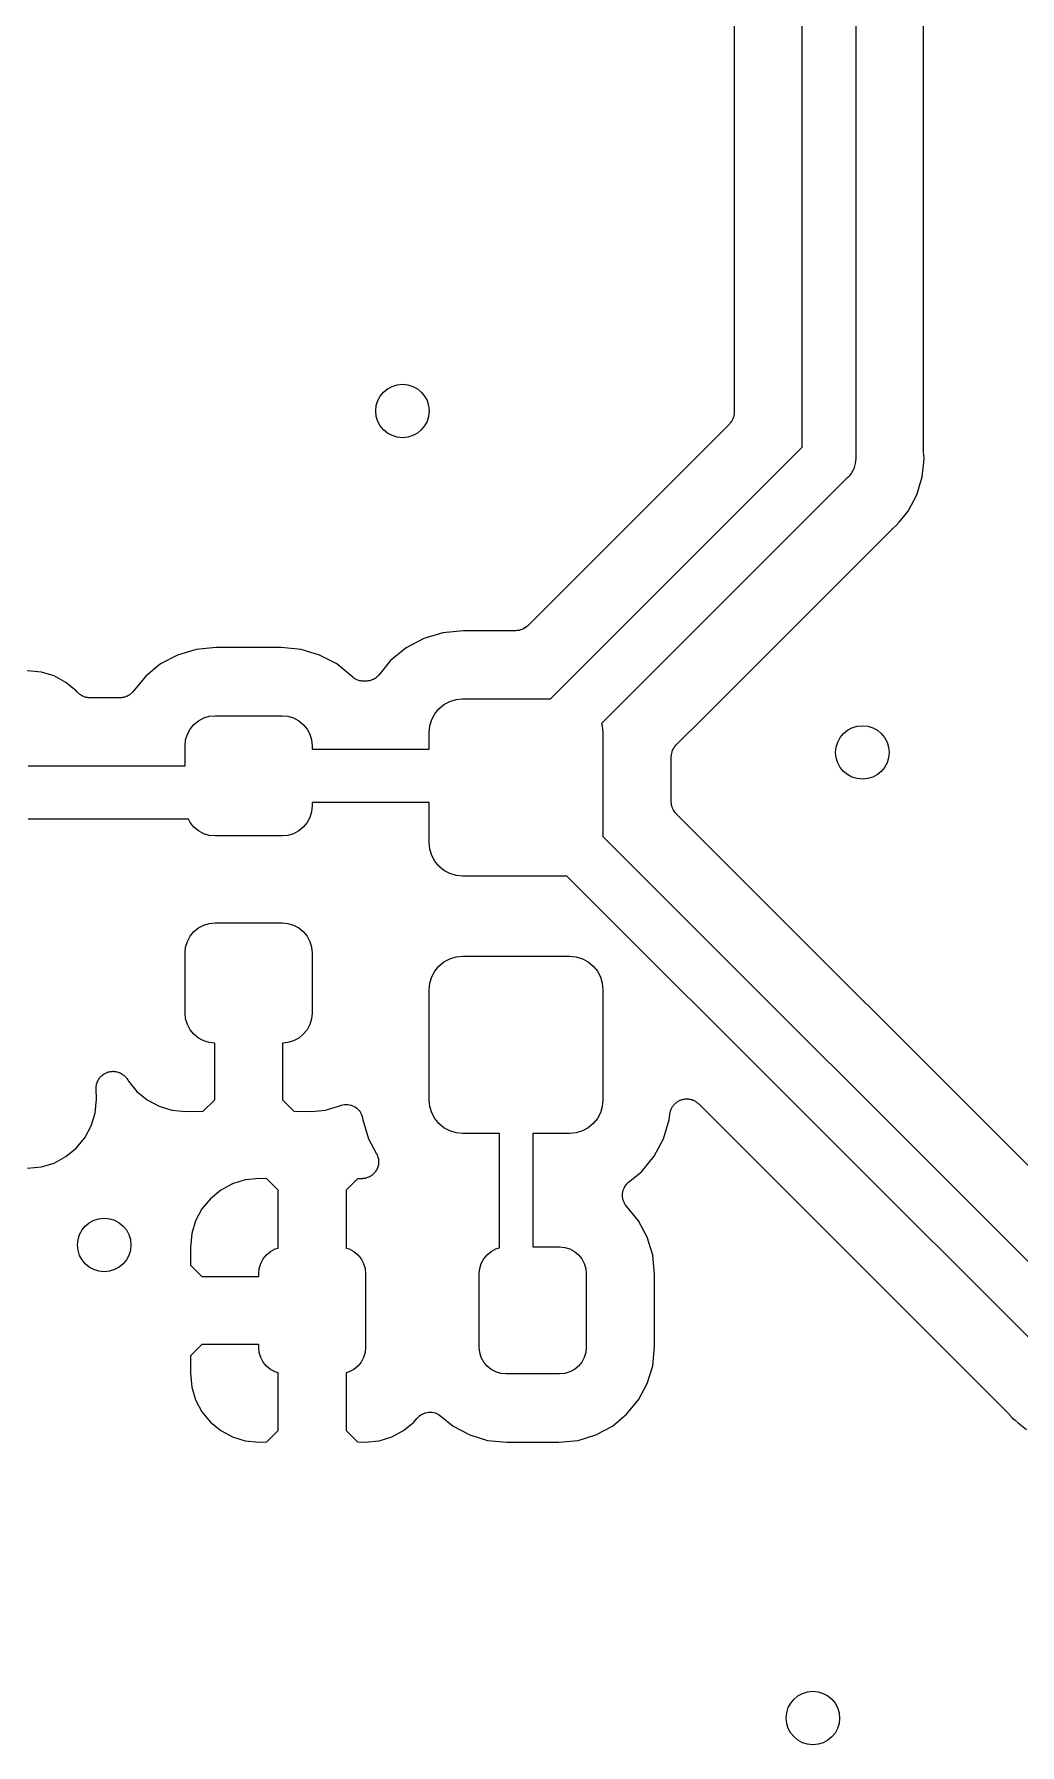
# Model space of a CAD drawing. Extents: x 103 to 213, y -152 to -90.
# Drawn here: x 145.71 to 153.08, y -136.55 to -123.75 of the extents above; entities that cross this region are included whole.
import ezdxf

# ---------------------------------------------------------------- set-up
doc = ezdxf.new("R2010")
doc.units = 0
doc.layers.add('BLACK', color=7, linetype='CONTINUOUS')

msp = doc.modelspace()

# ---------------------------------------------------------------- linework, layer by layer
at = {"layer": 'BLACK', "linetype": 'CONTINUOUS'}
for p, q in [((151.85, -117.383), (151.85, -126.915)), ((152.358, -126.884), (152.358, -119.159)), ((150.942, -120.829), (150.942, -126.579)), ((151.45, -126.842), (151.45, -120.86)), ((150.942, -126.581), (150.941, -126.593)), ((150.942, -126.579), (150.942, -126.58)), ((150.942, -126.58), (150.942, -126.58)), ((150.942, -126.58), (150.942, -126.58)), ((150.942, -126.58), (150.942, -126.581)), ((150.905, -126.669), (149.397, -128.177)), ((150.912, -126.66), (150.905, -126.669)), ((150.92, -126.651), (150.912, -126.66)), ((150.921, -126.65), (150.92, -126.65)), ((150.92, -126.65), (150.92, -126.651)), ((150.926, -126.639), (150.921, -126.65)), ((150.932, -126.629), (150.926, -126.639)), ((150.936, -126.617), (150.932, -126.628)), ((150.932, -126.628), (150.932, -126.629)), ((150.932, -126.629), (150.932, -126.629)), ((150.939, -126.606), (150.936, -126.617)), ((150.941, -126.593), (150.939, -126.604)), ((150.939, -126.604), (150.939, -126.605)), ((150.939, -126.605), (150.939, -126.606)), ((149.567, -128.725), (151.45, -126.842)), ((151.847, -126.964), (151.836, -127.002)), ((151.851, -126.925), (151.847, -126.964)), ((151.85, -126.915), (151.851, -126.925)), ((152.348, -127.064), (152.359, -126.954)), ((152.359, -126.889), (152.358, -126.884)), ((152.358, -126.895), (152.359, -126.889)), ((152.359, -126.896), (152.358, -126.895)), ((152.361, -126.925), (152.359, -126.896)), ((152.359, -126.954), (152.361, -126.925)), ((151.784, -127.073), (149.95, -128.908)), ((151.792, -127.067), (151.784, -127.073)), ((151.8, -127.058), (151.792, -127.067)), ((151.817, -127.037), (151.8, -127.058)), ((151.836, -127.002), (151.817, -127.037)), ((152.32, -127.155), (152.348, -127.064)), ((152.242, -127.32), (152.307, -127.197)), ((152.307, -127.197), (152.32, -127.155)), ((152.32, -127.155), (152.32, -127.155)), ((152.174, -127.402), (152.242, -127.32)), ((150.716, -128.86), (152.122, -127.455)), ((152.122, -127.455), (152.123, -127.453)), ((152.123, -127.453), (152.127, -127.45)), ((152.127, -127.45), (152.131, -127.446)), ((152.131, -127.446), (152.153, -127.428)), ((152.153, -127.428), (152.174, -127.402)), ((148.762, -128.229), (148.619, -128.272)), ((148.916, -128.214), (148.762, -128.229)), ((149.307, -128.214), (148.916, -128.214)), ((149.319, -128.213), (149.307, -128.214)), ((149.331, -128.212), (149.319, -128.213)), ((149.332, -128.212), (149.331, -128.212)), ((149.331, -128.212), (149.331, -128.212)), ((149.343, -128.208), (149.332, -128.212)), ((149.354, -128.205), (149.343, -128.208)), ((149.355, -128.205), (149.354, -128.205)), ((149.356, -128.204), (149.355, -128.205)), ((149.366, -128.199), (149.356, -128.204)), ((149.376, -128.193), (149.366, -128.199)), ((149.377, -128.193), (149.376, -128.193)), ((149.387, -128.185), (149.377, -128.193)), ((149.377, -128.193), (149.377, -128.193)), ((149.396, -128.178), (149.387, -128.185)), ((149.397, -128.177), (149.396, -128.178)), ((149.397, -128.177), (149.397, -128.177)), ((149.397, -128.177), (149.397, -128.177)), ((149.397, -128.177), (149.397, -128.177)), ((146.917, -128.354), (146.779, -128.396)), ((147.066, -128.339), (146.917, -128.354)), ((147.554, -128.339), (147.066, -128.339)), ((147.703, -128.354), (147.554, -128.339)), ((147.841, -128.396), (147.703, -128.354)), ((148.488, -128.343), (148.372, -128.437)), ((148.619, -128.272), (148.488, -128.343)), ((146.651, -128.463), (146.54, -128.555)), ((146.779, -128.396), (146.651, -128.463)), ((147.969, -128.463), (147.841, -128.396)), ((148.089, -128.563), (147.969, -128.463)), ((148.372, -128.437), (148.283, -128.546)), ((145.76, -128.524), (145.654, -128.514)), ((145.855, -128.553), (145.76, -128.524)), ((145.944, -128.601), (145.855, -128.553)), ((146.021, -128.664), (145.944, -128.601)), ((146.54, -128.555), (146.445, -128.671)), ((148.09, -128.563), (148.089, -128.563)), ((148.094, -128.566), (148.09, -128.563)), ((148.099, -128.57), (148.094, -128.566)), ((148.105, -128.573), (148.099, -128.57)), ((148.11, -128.577), (148.105, -128.573)), ((148.116, -128.579), (148.11, -128.577)), ((148.12, -128.582), (148.116, -128.579)), ((148.127, -128.584), (148.12, -128.582)), ((148.133, -128.586), (148.127, -128.584)), ((148.139, -128.588), (148.133, -128.586)), ((148.144, -128.589), (148.139, -128.588)), ((148.151, -128.59), (148.144, -128.589)), ((148.158, -128.591), (148.151, -128.59)), ((148.163, -128.591), (148.158, -128.591)), ((148.169, -128.592), (148.163, -128.591)), ((148.171, -128.592), (148.169, -128.592)), ((148.185, -128.592), (148.171, -128.592)), ((148.191, -128.591), (148.185, -128.592)), ((148.196, -128.592), (148.191, -128.591)), ((148.203, -128.59), (148.196, -128.592)), ((148.21, -128.59), (148.203, -128.59)), ((148.215, -128.588), (148.21, -128.59)), ((148.221, -128.587), (148.215, -128.588)), ((148.227, -128.584), (148.221, -128.587)), ((148.234, -128.582), (148.227, -128.584)), ((148.239, -128.58), (148.234, -128.582)), ((148.244, -128.578), (148.239, -128.58)), ((148.249, -128.574), (148.244, -128.578)), ((148.256, -128.571), (148.249, -128.574)), ((148.26, -128.567), (148.256, -128.571)), ((148.265, -128.564), (148.26, -128.567)), ((148.269, -128.559), (148.265, -128.564)), ((148.275, -128.555), (148.269, -128.559)), ((148.278, -128.551), (148.275, -128.555)), ((148.282, -128.547), (148.278, -128.551)), ((148.283, -128.546), (148.282, -128.547)), ((146.026, -128.671), (146.021, -128.664)), ((146.03, -128.675), (146.026, -128.671)), ((146.034, -128.679), (146.03, -128.675)), ((146.039, -128.683), (146.034, -128.679)), ((146.044, -128.688), (146.039, -128.683)), ((146.048, -128.691), (146.044, -128.688)), ((146.053, -128.695), (146.048, -128.691)), ((146.059, -128.698), (146.053, -128.695)), ((146.064, -128.702), (146.059, -128.698)), ((146.07, -128.704), (146.064, -128.702)), ((146.074, -128.707), (146.07, -128.704)), ((146.081, -128.709), (146.074, -128.707)), ((146.087, -128.711), (146.081, -128.709)), ((146.093, -128.713), (146.087, -128.711)), ((146.098, -128.714), (146.093, -128.713)), ((146.105, -128.715), (146.098, -128.714)), ((146.112, -128.716), (146.105, -128.715)), ((146.117, -128.716), (146.112, -128.716)), ((146.123, -128.717), (146.117, -128.716)), ((146.124, -128.717), (146.123, -128.717)), ((146.347, -128.717), (146.124, -128.717)), ((146.352, -128.716), (146.347, -128.717)), ((146.358, -128.717), (146.352, -128.716)), ((146.365, -128.715), (146.358, -128.717)), ((146.372, -128.715), (146.365, -128.715)), ((146.377, -128.713), (146.372, -128.715)), ((146.382, -128.712), (146.377, -128.713)), ((146.389, -128.709), (146.382, -128.712)), ((146.395, -128.707), (146.389, -128.709)), ((146.4, -128.705), (146.395, -128.707)), ((146.405, -128.703), (146.4, -128.705)), ((146.411, -128.699), (146.405, -128.703)), ((146.417, -128.696), (146.411, -128.699)), ((146.421, -128.692), (146.417, -128.696)), ((146.426, -128.689), (146.421, -128.692)), ((146.431, -128.684), (146.426, -128.689)), ((146.436, -128.68), (146.431, -128.684)), ((146.44, -128.676), (146.436, -128.68)), ((146.444, -128.672), (146.44, -128.676)), ((146.445, -128.671), (146.444, -128.672)), ((148.771, -128.767), (148.814, -128.744)), ((148.814, -128.744), (148.861, -128.73)), ((148.861, -128.73), (148.91, -128.725)), ((148.91, -128.725), (149.567, -128.725)), ((146.935, -128.888), (146.974, -128.867)), ((146.974, -128.867), (147.016, -128.854)), ((147.016, -128.854), (147.06, -128.85)), ((147.06, -128.85), (147.56, -128.85)), ((147.56, -128.85), (147.604, -128.854)), ((147.604, -128.854), (147.646, -128.867)), ((147.646, -128.867), (147.685, -128.888)), ((148.665, -128.926), (148.679, -128.879)), ((148.679, -128.879), (148.702, -128.836)), ((148.702, -128.836), (148.733, -128.798)), ((148.733, -128.798), (148.771, -128.767)), ((150.508, -129.068), (150.716, -128.86)), ((146.839, -129.031), (146.852, -128.989)), ((146.852, -128.989), (146.873, -128.95)), ((146.873, -128.95), (146.901, -128.916)), ((146.901, -128.916), (146.935, -128.888)), ((147.685, -128.888), (147.719, -128.916)), ((147.719, -128.916), (147.747, -128.95)), ((147.747, -128.95), (147.768, -128.989)), ((147.768, -128.989), (147.781, -129.031)), ((148.66, -128.975), (148.665, -128.926)), ((148.66, -129.1), (148.66, -128.975)), ((149.95, -128.908), (149.955, -128.926)), ((149.955, -128.926), (149.96, -128.975)), ((149.96, -128.975), (149.96, -129.755)), ((146.835, -129.075), (146.839, -129.031)), ((146.835, -129.225), (146.835, -129.075)), ((147.781, -129.031), (147.785, -129.075)), ((147.785, -129.075), (147.785, -129.1)), ((147.785, -129.1), (148.66, -129.1)), ((150.472, -129.144), (150.474, -129.133)), ((150.474, -129.131), (150.477, -129.12)), ((150.474, -129.132), (150.474, -129.131)), ((150.474, -129.133), (150.474, -129.132)), ((150.477, -129.12), (150.481, -129.109)), ((150.481, -129.108), (150.487, -129.097)), ((150.481, -129.109), (150.481, -129.108)), ((150.481, -129.108), (150.481, -129.108)), ((150.487, -129.097), (150.493, -129.087)), ((150.493, -129.086), (150.501, -129.077)), ((150.493, -129.087), (150.493, -129.086)), ((150.493, -129.087), (150.493, -129.087)), ((150.501, -129.077), (150.508, -129.068)), ((145.66, -129.225), (146.835, -129.225)), ((150.471, -129.156), (150.472, -129.144)), ((150.471, -129.157), (150.471, -129.156)), ((150.471, -129.158), (150.471, -129.157)), ((150.471, -129.157), (150.471, -129.157)), ((150.471, -129.157), (150.471, -129.157)), ((150.471, -129.495), (150.471, -129.158)), ((147.785, -129.525), (147.781, -129.569)), ((148.66, -129.5), (147.785, -129.5)), ((147.785, -129.5), (147.785, -129.525)), ((148.66, -129.8), (148.66, -129.5)), ((150.472, -129.506), (150.471, -129.495)), ((150.473, -129.518), (150.472, -129.506)), ((150.473, -129.519), (150.473, -129.518)), ((150.477, -129.531), (150.473, -129.519)), ((150.473, -129.519), (150.473, -129.519)), ((146.86, -129.625), (145.66, -129.625)), ((146.873, -129.65), (146.86, -129.625)), ((146.901, -129.684), (146.873, -129.65)), ((147.747, -129.65), (147.719, -129.684)), ((147.768, -129.611), (147.747, -129.65)), ((147.781, -129.569), (147.768, -129.611)), ((150.48, -129.542), (150.477, -129.531)), ((150.481, -129.543), (150.48, -129.542)), ((150.48, -129.542), (150.48, -129.542)), ((150.486, -129.553), (150.481, -129.543)), ((150.492, -129.564), (150.486, -129.553)), ((150.492, -129.565), (150.492, -129.564)), ((150.492, -129.564), (150.492, -129.564)), ((150.5, -129.574), (150.492, -129.565)), ((150.507, -129.583), (150.5, -129.574)), ((150.508, -129.584), (150.507, -129.583)), ((150.508, -129.585), (150.508, -129.584)), ((150.508, -129.584), (150.508, -129.584)), ((150.508, -129.584), (150.508, -129.584)), ((153.779, -132.855), (150.508, -129.585)), ((146.935, -129.712), (146.901, -129.684)), ((146.974, -129.733), (146.935, -129.712)), ((147.016, -129.746), (146.974, -129.733)), ((147.06, -129.75), (147.016, -129.746)), ((147.56, -129.75), (147.06, -129.75)), ((147.604, -129.746), (147.56, -129.75)), ((147.646, -129.733), (147.604, -129.746)), ((147.685, -129.712), (147.646, -129.733)), ((147.719, -129.684), (147.685, -129.712)), ((149.96, -129.755), (153.605, -133.4)), ((148.665, -129.849), (148.66, -129.8)), ((148.679, -129.896), (148.665, -129.849)), ((148.702, -129.939), (148.679, -129.896)), ((148.733, -129.977), (148.702, -129.939)), ((148.771, -130.008), (148.733, -129.977)), ((148.814, -130.031), (148.771, -130.008)), ((148.861, -130.045), (148.814, -130.031)), ((148.91, -130.05), (148.861, -130.045)), ((149.69, -130.05), (148.91, -130.05)), ((153.374, -133.734), (149.69, -130.05)), ((146.935, -130.438), (146.974, -130.417)), ((146.974, -130.417), (147.016, -130.404)), ((147.016, -130.404), (147.06, -130.4)), ((147.06, -130.4), (147.56, -130.4)), ((147.56, -130.4), (147.604, -130.404)), ((147.604, -130.404), (147.646, -130.417)), ((147.646, -130.417), (147.685, -130.438)), ((146.839, -130.581), (146.852, -130.539)), ((146.852, -130.539), (146.873, -130.5)), ((146.873, -130.5), (146.901, -130.466)), ((146.901, -130.466), (146.935, -130.438)), ((147.685, -130.438), (147.719, -130.466)), ((147.719, -130.466), (147.747, -130.5)), ((147.747, -130.5), (147.768, -130.539)), ((147.768, -130.539), (147.781, -130.581)), ((146.835, -130.625), (146.839, -130.581)), ((146.835, -131.075), (146.835, -130.625)), ((147.781, -130.581), (147.785, -130.625)), ((147.785, -130.625), (147.785, -131.075)), ((148.771, -130.692), (148.814, -130.669)), ((148.814, -130.669), (148.861, -130.655)), ((148.861, -130.655), (148.91, -130.65)), ((148.91, -130.65), (149.71, -130.65)), ((149.71, -130.65), (149.759, -130.655)), ((149.759, -130.655), (149.806, -130.669)), ((149.806, -130.669), (149.849, -130.692)), ((148.665, -130.851), (148.679, -130.804)), ((148.679, -130.804), (148.702, -130.761)), ((148.702, -130.761), (148.733, -130.723)), ((148.733, -130.723), (148.771, -130.692)), ((149.849, -130.692), (149.887, -130.723)), ((149.887, -130.723), (149.918, -130.761)), ((149.918, -130.761), (149.941, -130.804)), ((149.941, -130.804), (149.955, -130.851)), ((148.66, -130.9), (148.665, -130.851)), ((148.66, -131.725), (148.66, -130.9)), ((149.955, -130.851), (149.96, -130.9)), ((149.96, -130.9), (149.96, -131.725)), ((146.839, -131.119), (146.835, -131.075)), ((146.852, -131.161), (146.839, -131.119)), ((146.873, -131.2), (146.852, -131.161)), ((147.768, -131.161), (147.747, -131.2)), ((147.781, -131.119), (147.768, -131.161)), ((147.785, -131.075), (147.781, -131.119)), ((146.901, -131.234), (146.873, -131.2)), ((146.935, -131.262), (146.901, -131.234)), ((146.974, -131.283), (146.935, -131.262)), ((147.016, -131.296), (146.974, -131.283)), ((147.056, -131.3), (147.016, -131.296)), ((147.056, -131.724), (147.056, -131.3)), ((147.604, -131.296), (147.564, -131.3)), ((147.564, -131.3), (147.564, -131.724)), ((147.646, -131.283), (147.604, -131.296)), ((147.685, -131.262), (147.646, -131.283)), ((147.719, -131.234), (147.685, -131.262)), ((147.747, -131.2), (147.719, -131.234)), ((146.184, -131.577), (146.187, -131.573)), ((146.187, -131.573), (146.189, -131.569)), ((146.189, -131.569), (146.194, -131.563)), ((146.194, -131.563), (146.198, -131.557)), ((146.198, -131.557), (146.202, -131.553)), ((146.202, -131.553), (146.204, -131.55)), ((146.204, -131.55), (146.21, -131.545)), ((146.21, -131.545), (146.216, -131.539)), ((146.216, -131.539), (146.22, -131.537)), ((146.22, -131.537), (146.223, -131.534)), ((146.223, -131.534), (146.23, -131.53)), ((146.23, -131.53), (146.237, -131.526)), ((146.237, -131.526), (146.241, -131.524)), ((146.241, -131.524), (146.245, -131.522)), ((146.245, -131.522), (146.252, -131.519)), ((146.252, -131.519), (146.26, -131.516)), ((146.26, -131.516), (146.264, -131.516)), ((146.264, -131.516), (146.269, -131.514)), ((146.269, -131.514), (146.276, -131.513)), ((146.276, -131.513), (146.284, -131.512)), ((146.284, -131.512), (146.289, -131.512)), ((146.289, -131.512), (146.293, -131.511)), ((146.293, -131.511), (146.301, -131.512)), ((146.301, -131.512), (146.309, -131.512)), ((146.309, -131.512), (146.313, -131.513)), ((146.313, -131.513), (146.318, -131.513)), ((146.318, -131.513), (146.325, -131.515)), ((146.325, -131.515), (146.333, -131.517)), ((146.333, -131.517), (146.337, -131.519)), ((146.337, -131.519), (146.342, -131.52)), ((146.342, -131.52), (146.349, -131.523)), ((146.349, -131.523), (146.356, -131.526)), ((146.356, -131.526), (146.36, -131.529)), ((146.36, -131.529), (146.364, -131.531)), ((146.364, -131.531), (146.37, -131.536)), ((146.37, -131.536), (146.376, -131.54)), ((146.376, -131.54), (146.38, -131.543)), ((146.38, -131.543), (146.383, -131.546)), ((146.383, -131.546), (146.388, -131.552)), ((146.388, -131.552), (146.394, -131.558)), ((146.394, -131.558), (146.397, -131.562)), ((146.397, -131.562), (146.4, -131.565)), ((146.4, -131.565), (146.403, -131.572)), ((146.403, -131.572), (146.408, -131.578)), ((146.169, -131.624), (146.17, -131.62)), ((146.169, -131.632), (146.169, -131.624)), ((146.169, -131.64), (146.169, -131.632)), ((146.169, -131.642), (146.169, -131.64)), ((146.171, -131.72), (146.169, -131.642)), ((146.17, -131.62), (146.171, -131.615)), ((146.171, -131.615), (146.173, -131.608)), ((146.173, -131.608), (146.175, -131.6)), ((146.175, -131.6), (146.176, -131.596)), ((146.176, -131.596), (146.178, -131.591)), ((146.178, -131.591), (146.181, -131.584)), ((146.181, -131.584), (146.184, -131.577)), ((146.408, -131.578), (146.411, -131.584)), ((146.411, -131.584), (146.474, -131.661)), ((146.474, -131.661), (146.551, -131.724)), ((146.132, -131.92), (146.161, -131.825)), ((146.161, -131.825), (146.171, -131.72)), ((146.551, -131.724), (146.64, -131.772)), ((146.64, -131.772), (146.735, -131.801)), ((146.735, -131.801), (146.84, -131.811)), ((146.84, -131.811), (146.971, -131.809)), ((146.971, -131.809), (147.056, -131.724)), ((147.564, -131.724), (147.649, -131.809)), ((147.649, -131.809), (147.78, -131.811)), ((147.78, -131.811), (147.885, -131.801)), ((147.885, -131.801), (147.982, -131.771)), ((147.982, -131.771), (147.991, -131.768)), ((147.991, -131.768), (148.002, -131.763)), ((148.002, -131.763), (148.014, -131.761)), ((148.002, -131.763), (148.002, -131.763)), ((148.002, -131.763), (148.002, -131.763)), ((148.014, -131.761), (148.026, -131.758)), ((148.026, -131.758), (148.026, -131.758)), ((148.026, -131.758), (148.027, -131.758)), ((148.027, -131.758), (148.039, -131.759)), ((148.039, -131.759), (148.051, -131.759)), ((148.051, -131.759), (148.051, -131.759)), ((148.051, -131.759), (148.052, -131.759)), ((148.052, -131.759), (148.063, -131.761)), ((148.063, -131.761), (148.075, -131.764)), ((148.075, -131.764), (148.075, -131.764)), ((148.075, -131.764), (148.076, -131.764)), ((148.076, -131.764), (148.087, -131.769)), ((148.087, -131.769), (148.098, -131.773)), ((148.098, -131.773), (148.098, -131.773)), ((148.098, -131.773), (148.099, -131.774)), ((148.099, -131.774), (148.109, -131.78)), ((148.109, -131.78), (148.119, -131.787)), ((148.119, -131.787), (148.119, -131.787)), ((148.119, -131.787), (148.119, -131.787)), ((148.119, -131.787), (148.128, -131.796)), ((148.128, -131.796), (148.136, -131.805)), ((148.136, -131.805), (148.136, -131.805)), ((148.136, -131.805), (148.136, -131.805)), ((148.136, -131.805), (148.143, -131.815)), ((148.143, -131.815), (148.15, -131.825)), ((148.15, -131.825), (148.15, -131.826)), ((148.15, -131.826), (148.15, -131.826)), ((148.15, -131.826), (148.155, -131.837)), ((148.665, -131.774), (148.66, -131.725)), ((148.679, -131.821), (148.665, -131.774)), ((148.702, -131.864), (148.679, -131.821)), ((149.941, -131.821), (149.918, -131.864)), ((149.955, -131.774), (149.941, -131.821)), ((149.96, -131.725), (149.955, -131.774)), ((150.46, -131.83), (150.461, -131.825)), ((150.461, -131.825), (150.462, -131.819)), ((150.462, -131.819), (150.464, -131.813)), ((150.464, -131.813), (150.465, -131.806)), ((150.465, -131.806), (150.468, -131.801)), ((150.468, -131.801), (150.469, -131.795)), ((150.469, -131.795), (150.472, -131.789)), ((150.472, -131.789), (150.475, -131.783)), ((150.475, -131.783), (150.478, -131.779)), ((150.478, -131.779), (150.481, -131.773)), ((150.481, -131.773), (150.485, -131.768)), ((150.485, -131.768), (150.489, -131.763)), ((150.489, -131.763), (150.493, -131.759)), ((150.493, -131.759), (150.497, -131.754)), ((150.497, -131.754), (150.502, -131.75)), ((150.502, -131.75), (150.507, -131.746)), ((150.507, -131.746), (150.512, -131.742)), ((150.512, -131.742), (150.516, -131.739)), ((150.516, -131.739), (150.522, -131.736)), ((150.522, -131.736), (150.527, -131.732)), ((150.527, -131.732), (150.533, -131.73)), ((150.533, -131.73), (150.538, -131.727)), ((150.538, -131.727), (150.544, -131.725)), ((150.544, -131.725), (150.55, -131.723)), ((150.55, -131.723), (150.556, -131.722)), ((150.556, -131.722), (150.562, -131.72)), ((150.562, -131.72), (150.568, -131.719)), ((150.568, -131.719), (150.575, -131.718)), ((150.575, -131.718), (150.581, -131.718)), ((150.581, -131.718), (150.587, -131.718)), ((150.587, -131.718), (150.593, -131.718)), ((150.593, -131.718), (150.6, -131.718)), ((150.6, -131.718), (150.605, -131.72)), ((150.605, -131.72), (150.611, -131.72)), ((150.611, -131.72), (150.618, -131.722)), ((150.618, -131.722), (150.624, -131.723)), ((150.624, -131.723), (150.629, -131.726)), ((150.629, -131.726), (150.635, -131.727)), ((150.635, -131.727), (150.641, -131.73)), ((150.641, -131.73), (150.647, -131.733)), ((150.647, -131.733), (150.652, -131.736)), ((150.652, -131.736), (150.657, -131.739)), ((150.657, -131.739), (150.662, -131.743)), ((150.662, -131.743), (150.667, -131.747)), ((150.667, -131.747), (150.671, -131.751)), ((150.671, -131.751), (150.676, -131.755)), ((150.676, -131.755), (152.993, -134.072)), ((146.084, -132.009), (146.132, -131.92)), ((148.155, -131.837), (148.159, -131.848)), ((148.159, -131.848), (148.159, -131.849)), ((148.159, -131.849), (148.159, -131.849)), ((148.159, -131.849), (148.162, -131.861)), ((148.162, -131.861), (148.164, -131.873)), ((148.164, -131.873), (148.164, -131.873)), ((148.164, -131.873), (148.207, -132.016)), ((148.733, -131.902), (148.702, -131.864)), ((148.771, -131.933), (148.733, -131.902)), ((148.814, -131.956), (148.771, -131.933)), ((148.861, -131.97), (148.814, -131.956)), ((149.806, -131.956), (149.759, -131.97)), ((149.849, -131.933), (149.806, -131.956)), ((149.887, -131.902), (149.849, -131.933)), ((149.918, -131.864), (149.887, -131.902)), ((150.413, -132.016), (150.456, -131.873)), ((150.456, -131.873), (150.46, -131.832)), ((150.46, -131.832), (150.46, -131.83)), ((146.021, -132.086), (146.084, -132.009)), ((148.207, -132.016), (148.267, -132.128)), ((148.91, -131.975), (148.861, -131.97)), ((149.185, -131.975), (148.91, -131.975)), ((149.185, -132.832), (149.185, -131.975)), ((149.71, -131.975), (149.435, -131.975)), ((149.435, -131.975), (149.435, -132.825)), ((149.759, -131.97), (149.71, -131.975)), ((150.342, -132.147), (150.413, -132.016)), ((145.76, -132.226), (145.855, -132.197)), ((145.855, -132.197), (145.944, -132.149)), ((145.944, -132.149), (146.021, -132.086)), ((148.267, -132.128), (148.268, -132.129)), ((148.268, -132.129), (148.27, -132.133)), ((148.27, -132.133), (148.272, -132.137)), ((148.272, -132.137), (148.274, -132.145)), ((148.274, -132.145), (148.277, -132.152)), ((148.277, -132.152), (148.278, -132.157)), ((148.278, -132.157), (148.279, -132.161)), ((148.28, -132.21), (148.278, -132.218)), ((148.279, -132.161), (148.28, -132.169)), ((148.28, -132.169), (148.282, -132.177)), ((148.281, -132.206), (148.28, -132.21)), ((148.282, -132.193), (148.281, -132.202)), ((148.281, -132.202), (148.281, -132.206)), ((148.282, -132.177), (148.282, -132.181)), ((148.282, -132.181), (148.282, -132.185)), ((148.282, -132.185), (148.282, -132.193)), ((150.248, -132.263), (150.342, -132.147)), ((145.655, -132.236), (145.76, -132.226)), ((147.285, -132.324), (147.19, -132.353)), ((147.39, -132.314), (147.285, -132.324)), ((147.445, -132.316), (147.39, -132.314)), ((147.531, -132.401), (147.445, -132.316)), ((148.125, -132.316), (148.039, -132.401)), ((148.159, -132.315), (148.125, -132.316)), ((148.163, -132.314), (148.159, -132.315)), ((148.167, -132.314), (148.163, -132.314)), ((148.175, -132.313), (148.167, -132.314)), ((148.183, -132.312), (148.175, -132.313)), ((148.187, -132.31), (148.183, -132.312)), ((148.191, -132.309), (148.187, -132.31)), ((148.199, -132.306), (148.191, -132.309)), ((148.207, -132.304), (148.199, -132.306)), ((148.21, -132.302), (148.207, -132.304)), ((148.214, -132.3), (148.21, -132.302)), ((148.221, -132.296), (148.214, -132.3)), ((148.228, -132.292), (148.221, -132.296)), ((148.231, -132.289), (148.228, -132.292)), ((148.235, -132.287), (148.231, -132.289)), ((148.241, -132.281), (148.235, -132.287)), ((148.247, -132.275), (148.241, -132.281)), ((148.25, -132.272), (148.247, -132.275)), ((148.253, -132.269), (148.25, -132.272)), ((148.257, -132.262), (148.253, -132.269)), ((148.262, -132.256), (148.257, -132.262)), ((148.264, -132.252), (148.262, -132.256)), ((148.267, -132.249), (148.264, -132.252)), ((148.27, -132.241), (148.267, -132.249)), ((148.274, -132.234), (148.27, -132.241)), ((148.275, -132.23), (148.274, -132.234)), ((148.276, -132.226), (148.275, -132.23)), ((148.278, -132.218), (148.276, -132.226)), ((150.144, -132.349), (150.152, -132.341)), ((150.152, -132.341), (150.248, -132.263)), ((147.024, -132.464), (146.961, -132.541)), ((147.101, -132.401), (147.024, -132.464)), ((147.19, -132.353), (147.101, -132.401)), ((147.531, -132.833), (147.531, -132.401)), ((148.039, -132.401), (148.039, -132.833)), ((150.107, -132.425), (150.109, -132.414)), ((150.107, -132.426), (150.107, -132.425)), ((150.107, -132.438), (150.107, -132.426)), ((150.107, -132.426), (150.107, -132.426)), ((150.107, -132.45), (150.107, -132.438)), ((150.107, -132.451), (150.107, -132.45)), ((150.107, -132.45), (150.107, -132.45)), ((150.109, -132.463), (150.107, -132.451)), ((150.109, -132.414), (150.112, -132.402)), ((150.111, -132.474), (150.109, -132.463)), ((150.112, -132.401), (150.117, -132.39)), ((150.112, -132.402), (150.112, -132.401)), ((150.112, -132.401), (150.112, -132.401)), ((150.117, -132.39), (150.121, -132.379)), ((150.121, -132.379), (150.122, -132.378)), ((150.121, -132.379), (150.121, -132.379)), ((150.122, -132.378), (150.128, -132.368)), ((150.128, -132.368), (150.135, -132.358)), ((150.135, -132.358), (150.135, -132.358)), ((150.135, -132.358), (150.136, -132.358)), ((150.136, -132.358), (150.144, -132.349)), ((146.961, -132.541), (146.913, -132.63)), ((150.111, -132.475), (150.111, -132.474)), ((150.116, -132.486), (150.111, -132.475)), ((150.111, -132.475), (150.111, -132.475)), ((150.12, -132.497), (150.116, -132.486)), ((150.121, -132.498), (150.12, -132.497)), ((150.127, -132.508), (150.121, -132.498)), ((150.121, -132.498), (150.121, -132.498)), ((150.134, -132.518), (150.127, -132.508)), ((150.134, -132.519), (150.134, -132.518)), ((150.135, -132.52), (150.134, -132.519)), ((150.134, -132.519), (150.134, -132.519)), ((150.134, -132.519), (150.134, -132.519)), ((150.226, -132.63), (150.135, -132.52)), ((146.884, -132.725), (146.874, -132.83)), ((146.913, -132.63), (146.884, -132.725)), ((150.291, -132.753), (150.226, -132.63)), ((146.874, -132.83), (146.876, -132.961)), ((147.474, -132.859), (147.508, -132.84)), ((147.508, -132.84), (147.531, -132.833)), ((148.039, -132.833), (148.062, -132.84)), ((148.062, -132.84), (148.096, -132.859)), ((149.124, -132.859), (149.158, -132.84)), ((149.158, -132.84), (149.185, -132.832)), ((149.435, -132.825), (149.635, -132.825)), ((149.635, -132.825), (149.674, -132.829)), ((149.674, -132.829), (149.712, -132.84)), ((149.712, -132.84), (149.746, -132.859)), ((150.332, -132.886), (150.291, -132.753)), ((146.876, -132.961), (146.961, -133.046)), ((147.389, -132.986), (147.4, -132.948)), ((147.4, -132.948), (147.419, -132.914)), ((147.419, -132.914), (147.444, -132.884)), ((147.444, -132.884), (147.474, -132.859)), ((148.096, -132.859), (148.126, -132.884)), ((148.126, -132.884), (148.151, -132.914)), ((148.151, -132.914), (148.17, -132.948)), ((148.17, -132.948), (148.181, -132.986)), ((149.039, -132.986), (149.05, -132.948)), ((149.05, -132.948), (149.069, -132.914)), ((149.069, -132.914), (149.094, -132.884)), ((149.094, -132.884), (149.124, -132.859)), ((149.746, -132.859), (149.776, -132.884)), ((149.776, -132.884), (149.801, -132.914)), ((149.801, -132.914), (149.82, -132.948)), ((149.82, -132.948), (149.831, -132.986)), ((150.346, -133.031), (150.332, -132.886)), ((146.961, -133.046), (147.385, -133.046)), ((147.385, -133.025), (147.389, -132.986)), ((147.385, -133.046), (147.385, -133.025)), ((148.181, -132.986), (148.185, -133.025)), ((148.185, -133.025), (148.185, -133.575)), ((149.035, -133.025), (149.039, -132.986)), ((149.035, -133.575), (149.035, -133.025)), ((149.831, -132.986), (149.835, -133.025)), ((149.835, -133.025), (149.835, -133.575)), ((150.346, -133.569), (150.346, -133.031)), ((146.961, -133.554), (146.876, -133.639)), ((147.385, -133.554), (146.961, -133.554)), ((147.385, -133.575), (147.385, -133.554)), ((147.389, -133.614), (147.385, -133.575)), ((147.4, -133.652), (147.389, -133.614)), ((148.181, -133.614), (148.17, -133.652)), ((148.185, -133.575), (148.181, -133.614)), ((149.039, -133.614), (149.035, -133.575)), ((149.05, -133.652), (149.039, -133.614)), ((149.831, -133.614), (149.82, -133.652)), ((149.835, -133.575), (149.831, -133.614)), ((150.332, -133.714), (150.346, -133.569)), ((146.876, -133.639), (146.874, -133.77)), ((147.419, -133.686), (147.4, -133.652)), ((147.444, -133.716), (147.419, -133.686)), ((147.474, -133.741), (147.444, -133.716)), ((147.508, -133.76), (147.474, -133.741)), ((148.096, -133.741), (148.062, -133.76)), ((148.126, -133.716), (148.096, -133.741)), ((148.151, -133.686), (148.126, -133.716)), ((148.17, -133.652), (148.151, -133.686)), ((149.069, -133.686), (149.05, -133.652)), ((149.094, -133.716), (149.069, -133.686)), ((149.124, -133.741), (149.094, -133.716)), ((149.158, -133.76), (149.124, -133.741)), ((149.746, -133.741), (149.712, -133.76)), ((149.776, -133.716), (149.746, -133.741)), ((149.801, -133.686), (149.776, -133.716)), ((149.82, -133.652), (149.801, -133.686)), ((150.291, -133.847), (150.332, -133.714)), ((146.874, -133.77), (146.884, -133.875)), ((146.884, -133.875), (146.913, -133.97)), ((147.531, -133.767), (147.508, -133.76)), ((147.531, -134.199), (147.531, -133.767)), ((148.062, -133.76), (148.039, -133.767)), ((148.039, -133.767), (148.039, -134.199)), ((149.196, -133.771), (149.158, -133.76)), ((149.235, -133.775), (149.196, -133.771)), ((149.635, -133.775), (149.235, -133.775)), ((149.674, -133.771), (149.635, -133.775)), ((149.712, -133.76), (149.674, -133.771)), ((150.226, -133.97), (150.291, -133.847)), ((146.913, -133.97), (146.961, -134.059)), ((150.137, -134.077), (150.226, -133.97)), ((146.961, -134.059), (147.024, -134.136)), ((148.546, -134.136), (148.569, -134.108)), ((148.569, -134.108), (148.57, -134.107)), ((148.57, -134.106), (148.579, -134.098)), ((148.57, -134.107), (148.57, -134.106)), ((148.57, -134.107), (148.57, -134.107)), ((148.57, -134.107), (148.57, -134.107)), ((148.579, -134.098), (148.587, -134.089)), ((148.587, -134.089), (148.588, -134.089)), ((148.588, -134.089), (148.598, -134.082)), ((148.588, -134.089), (148.588, -134.089)), ((148.598, -134.082), (148.608, -134.076)), ((148.608, -134.076), (148.609, -134.076)), ((148.609, -134.075), (148.62, -134.071)), ((148.609, -134.076), (148.609, -134.075)), ((148.62, -134.071), (148.631, -134.066)), ((148.631, -134.066), (148.632, -134.066)), ((148.632, -134.066), (148.644, -134.064)), ((148.632, -134.066), (148.632, -134.066)), ((148.644, -134.064), (148.655, -134.062)), ((148.655, -134.062), (148.656, -134.062)), ((148.656, -134.062), (148.656, -134.062)), ((148.656, -134.062), (148.668, -134.062)), ((148.668, -134.062), (148.68, -134.062)), ((148.68, -134.062), (148.681, -134.062)), ((148.681, -134.062), (148.681, -134.062)), ((148.681, -134.062), (148.693, -134.064)), ((148.693, -134.064), (148.704, -134.067)), ((148.704, -134.067), (148.705, -134.067)), ((148.705, -134.067), (148.705, -134.067)), ((148.705, -134.067), (148.716, -134.072)), ((148.716, -134.072), (148.727, -134.076)), ((148.727, -134.076), (148.728, -134.076)), ((148.728, -134.076), (148.728, -134.077)), ((148.728, -134.077), (148.738, -134.083)), ((148.738, -134.083), (148.748, -134.09)), ((148.748, -134.09), (148.84, -134.166)), ((150.03, -134.166), (150.137, -134.077)), ((152.993, -134.072), (152.994, -134.073)), ((152.994, -134.073), (152.997, -134.077)), ((152.997, -134.077), (153.001, -134.081)), ((153.001, -134.081), (153.019, -134.103)), ((153.019, -134.103), (153.042, -134.121)), ((153.042, -134.121), (153.042, -134.121)), ((153.042, -134.121), (153.065, -134.14)), ((147.024, -134.136), (147.101, -134.199)), ((147.101, -134.199), (147.19, -134.247)), ((147.19, -134.247), (147.285, -134.276)), ((147.445, -134.284), (147.531, -134.199)), ((148.039, -134.199), (148.125, -134.284)), ((148.285, -134.276), (148.38, -134.247)), ((148.38, -134.247), (148.469, -134.199)), ((148.469, -134.199), (148.546, -134.136)), ((148.84, -134.166), (148.963, -134.231)), ((148.963, -134.231), (149.096, -134.272)), ((149.774, -134.272), (149.907, -134.231)), ((149.907, -134.231), (150.03, -134.166)), ((153.065, -134.14), (153.065, -134.14)), ((153.065, -134.14), (153.127, -134.192)), ((147.285, -134.276), (147.39, -134.286)), ((147.39, -134.286), (147.445, -134.284)), ((148.125, -134.284), (148.18, -134.286)), ((148.18, -134.286), (148.285, -134.276)), ((149.096, -134.272), (149.241, -134.286)), ((149.241, -134.286), (149.629, -134.286)), ((149.629, -134.286), (149.774, -134.272))]:
    msp.add_line(p, q, dxfattribs=at)
at = {"layer": 'BLACK'}
for centre in [(148.46, -126.57), (151.9, -129.125), (146.23, -132.81), (151.53, -136.35)]:
    msp.add_circle(centre, 0.2, dxfattribs=at)

doc.saveas('drawing.dxf')
